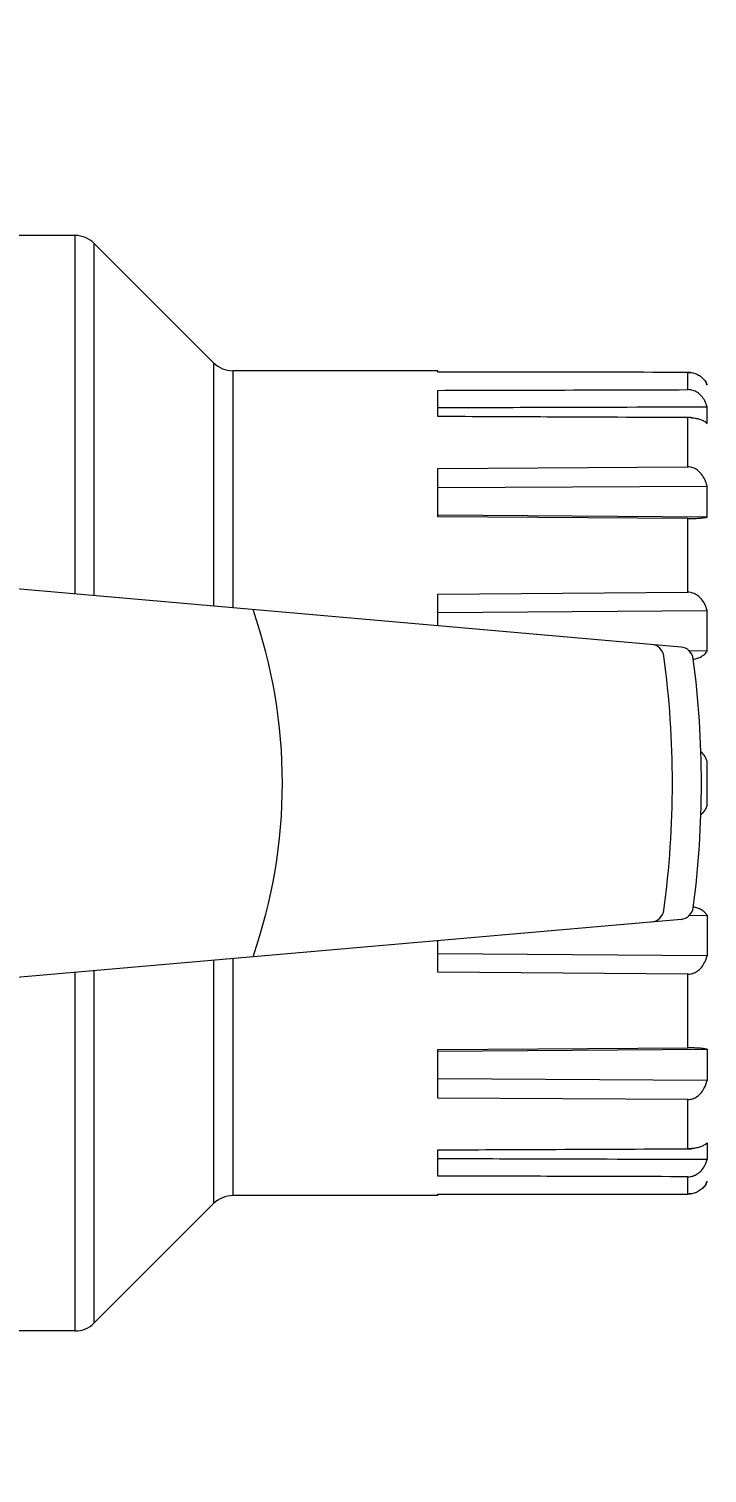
# Model space of a CAD drawing. Header units: millimetres. Extents: x 1573 to 2177, y 1587 to 1932.
# Drawn here: x 1936.4126 to 1936.4546, y 1917.9108 to 1918 of the extents above; entities that cross this region are included whole.
import ezdxf

# ---------------------------------------------------------------- set-up
doc = ezdxf.new("R2010")
doc.units = ezdxf.units.MM
doc.header["$LTSCALE"] = 0.03
doc.layers.add('Prumadas_T', color=2, linetype='Continuous')
doc.layers.add('TigreCad', color=2, linetype='Continuous', lineweight=13)
doc.styles.add('CELIO_COTA', font='technic_.ttf', dxfattribs={"width": 0.85})
doc.styles.add('ROMANS', font='romans.shx', dxfattribs={"height": 0.1})

# ---------------------------------------------------------------- blocks, each defined once
blk = doc.blocks.new('27958028s')
at = {"layer": 'TigreCad', "linetype": 'Continuous'}
for p, q in [((52.317, 22.574), (28.135, 22.574)), ((52.317, 22.574), (28.135, 22.574)), ((52.317, 7.798), (52.317, 22.574)), ((52.317, 7.798), (52.317, 22.574)), ((53.105, 7.729), (53.105, 22.247)), ((53.105, 7.729), (53.105, 22.247)), ((58.026, 17.327), (53.105, 22.247)), ((58.026, 17.327), (53.105, 22.247)), ((58.026, 17.327), (58.026, 7.298)), ((58.026, 17.327), (58.026, 7.298)), ((58.814, 17), (58.814, 7.229)), ((58.814, 17), (58.814, 7.229)), ((67.271, 17), (58.814, 17)), ((67.271, 17), (58.814, 17)), ((67.271, 16.941), (67.271, 17)), ((67.271, 16.941), (67.271, 17)), ((77.582, 16.22), (77.582, 16.933)), ((77.582, 16.22), (77.582, 16.933)), ((67.271, 15.112), (67.271, 16.192)), ((67.271, 15.112), (67.271, 16.192)), ((78.359, 16.443), (78.371, 16.443)), ((78.359, 16.443), (78.371, 16.443)), ((78.371, 16.418), (78.371, 16.443)), ((78.371, 16.418), (78.371, 16.443)), ((78.371, 14.822), (78.371, 15.514)), ((78.371, 14.822), (78.371, 15.514)), ((77.582, 13.037), (77.582, 15.069)), ((77.582, 13.037), (77.582, 15.069)), ((67.271, 12.977), (77.582, 13.037)), ((67.271, 12.977), (77.582, 13.037)), ((67.271, 10.982), (67.271, 12.977)), ((67.271, 10.982), (67.271, 12.977)), ((67.271, 12.184), (78.371, 12.249)), ((67.271, 12.184), (78.371, 12.249)), ((78.371, 10.969), (78.371, 12.249)), ((78.371, 10.969), (78.371, 12.249)), ((78.371, 10.969), (67.271, 11.041)), ((78.371, 10.969), (67.271, 11.041)), ((77.582, 10.91), (67.271, 10.982)), ((77.582, 10.91), (67.271, 10.982)), ((77.582, 7.869), (77.582, 10.91)), ((77.582, 7.869), (77.582, 10.91)), ((77.297, 5.612), (46.076, 8.344)), ((67.271, 7.787), (77.582, 7.869)), ((67.271, 7.787), (77.582, 7.869)), ((67.271, 6.49), (67.271, 7.787)), ((67.271, 6.49), (67.271, 7.787)), ((67.271, 7.032), (78.371, 7.119)), ((67.271, 7.032), (78.371, 7.119)), ((78.371, 5.446), (78.371, 7.119)), ((78.371, 5.446), (78.371, 7.119)), ((78.371, 5.446), (77.641, 5.452)), ((78.371, 5.446), (77.641, 5.452)), ((78.371, -0.905), (78.371, 0.905)), ((78.371, -0.905), (78.371, 0.905)), ((77.297, -5.612), (46.076, -8.344)), ((77.641, -5.452), (78.371, -5.446)), ((77.641, -5.452), (78.371, -5.446)), ((78.371, -5.446), (78.371, -7.119)), ((78.371, -5.446), (78.371, -7.119)), ((67.271, -7.787), (67.271, -6.49)), ((67.271, -7.787), (67.271, -6.49)), ((78.371, -7.119), (67.271, -7.032)), ((78.371, -7.119), (67.271, -7.032)), ((53.105, -22.247), (53.105, -7.729)), ((53.105, -22.247), (53.105, -7.729)), ((58.026, -7.298), (58.026, -17.327)), ((58.026, -7.298), (58.026, -17.327)), ((58.814, -7.229), (58.814, -17)), ((58.814, -7.229), (58.814, -17)), ((52.317, -22.574), (52.317, -7.798)), ((52.317, -22.574), (52.317, -7.798)), ((77.582, -7.869), (67.271, -7.787)), ((77.582, -7.869), (67.271, -7.787)), ((77.582, -10.91), (77.582, -7.869)), ((77.582, -10.91), (77.582, -7.869)), ((67.271, -10.982), (77.582, -10.91)), ((67.271, -10.982), (77.582, -10.91)), ((67.271, -11.041), (78.371, -10.969)), ((67.271, -11.041), (78.371, -10.969)), ((67.271, -12.977), (67.271, -10.982)), ((67.271, -12.977), (67.271, -10.982)), ((78.371, -10.969), (78.371, -12.249)), ((78.371, -10.969), (78.371, -12.249)), ((78.371, -12.249), (67.271, -12.184)), ((78.371, -12.249), (67.271, -12.184)), ((77.582, -13.037), (67.271, -12.977)), ((77.582, -13.037), (67.271, -12.977)), ((77.582, -15.069), (77.582, -13.037)), ((77.582, -15.069), (77.582, -13.037)), ((78.371, -14.822), (78.371, -15.514)), ((78.371, -14.822), (78.371, -15.514)), ((67.271, -16.192), (67.271, -15.112)), ((67.271, -16.192), (67.271, -15.112)), ((77.582, -16.933), (77.582, -16.22)), ((77.582, -16.933), (77.582, -16.22)), ((78.359, -16.443), (78.371, -16.443)), ((78.359, -16.443), (78.371, -16.443)), ((78.371, -16.443), (78.371, -16.418)), ((78.371, -16.443), (78.371, -16.418)), ((67.271, -17), (58.814, -17)), ((67.271, -17), (58.814, -17)), ((67.271, -17), (67.271, -16.941)), ((67.271, -17), (67.271, -16.941)), ((58.026, -17.327), (53.105, -22.247)), ((58.026, -17.327), (53.105, -22.247)), ((52.317, -22.574), (28.135, -22.574)), ((52.317, -22.574), (28.135, -22.574))]:
    blk.add_line(p, q, dxfattribs=at)
for centre, radius, start, end in [((52.317, 21.459), 1.115, 44.99999, 90), ((52.317, 21.459), 1.115, 44.99999, 90), ((58.814, 18.115), 1.115, 225, 270), ((58.814, 18.115), 1.115, 225, 270), ((77.581, 16.015), 0.919, 83.70554, 89.95141), ((77.673, 16.155), 0.746, 20.62136, 28.45602), ((77.574, 13.142), 1.927, 86.7953, 89.76807), ((77.575, 13.16), 1.909, 85.08766, 89.77986), ((39.123, 0), 21.738, 340.77862, 19.22138), ((76.039, 5.163), 0.557, 7.71527, 85.00019), ((77.248, 5.057), 0.557, 7.556, 84.99991), ((37.928, 0), 39.016, 0.00002, 7.7151), ((39.123, 0), 39.016, 359.99995, 7.55604), ((37.928, 0), 39.016, 352.2849, 359.99998), ((39.123, 0), 39.016, 352.44396, 0.00005), ((76.039, -5.163), 0.557, 275.00014, 352.28507), ((77.248, -5.057), 0.557, 275.00009, 352.444), ((77.575, -13.164), 1.905, 270.21541, 275.30999), ((77.673, -16.155), 0.746, 331.62605, 339.37934), ((58.814, -18.115), 1.115, 90, 135), ((58.814, -18.115), 1.115, 90, 135), ((77.581, -16.015), 0.918, 270.04911, 276.5969), ((52.317, -21.459), 1.115, 270, 315.00001), ((52.317, -21.459), 1.115, 270, 315.00001)]:
    blk.add_arc(centre, radius, start, end, dxfattribs=at)
for points, start_tangent, end_tangent in [([(77.582, 16.933), (71.783, 16.938), (67.271, 16.941)], (-1, 0.000799), (-1, 0.00075)), ([(77.582, 16.933), (71.783, 16.938), (67.271, 16.941)], (-1, 0.000799), (-1, 0.00075)), ([(77.582, 16.933), (77.781, 16.911), (77.97, 16.846), (78.138, 16.739), (78.274, 16.596), (78.328, 16.51)], (1, -0.000799), (0.476206, -0.879334)), ([(77.682, 16.928), (77.781, 16.911), (77.97, 16.846), (78.138, 16.739), (78.274, 16.596), (78.371, 16.418)], (0.993972, -0.109637), (0.351807, -0.936072)), ([(67.271, 16.192), (71.783, 16.204), (77.582, 16.22)], (0.999996, 0.002752), (0.999996, 0.002706)), ([(67.271, 16.192), (71.783, 16.204), (77.582, 16.22)], (0.999996, 0.002752), (0.999996, 0.002706)), ([(78.371, 15.514), (78.276, 15.756), (78.138, 15.956), (77.971, 16.101), (77.784, 16.19), (77.582, 16.22)], (-0.264123, 0.964489), (-0.999996, -0.002706)), ([(78.371, 15.514), (78.276, 15.756), (78.138, 15.956), (77.971, 16.101), (77.784, 16.19), (77.582, 16.22)], (-0.264123, 0.964489), (-0.999996, -0.002706)), ([(67.271, 15.482), (71.788, 15.495), (78.371, 15.514)], (0.999996, 0.002943), (0.999996, 0.002895)), ([(67.271, 15.482), (71.788, 15.495), (78.371, 15.514)], (0.999996, 0.002943), (0.999996, 0.002895)), ([(77.582, 15.069), (71.783, 15.093), (67.271, 15.112)], (-0.999991, 0.004183), (-0.999991, 0.004138)), ([(77.582, 15.069), (71.783, 15.093), (67.271, 15.112)], (-0.999991, 0.004183), (-0.999991, 0.004138)), ([(77.682, 15.066), (77.781, 15.058), (77.97, 15.026), (78.138, 14.975), (78.274, 14.906), (78.371, 14.822)], (0.998428, -0.056043), (0.620217, -0.78443)), ([(77.738, 15.062), (77.781, 15.058), (77.97, 15.026), (78.138, 14.975), (78.274, 14.906), (78.328, 14.866)], (0.996296, -0.085991), (0.750998, -0.660304)), ([(78.328, 14.866), (78.371, 14.822)], (0.750998, -0.660304), (0.620217, -0.78443)), ([(78.371, 12.249), (78.276, 12.519), (78.143, 12.737), (77.978, 12.899), (77.789, 13.002), (77.582, 13.037)], (-0.237687, 0.971342), (-0.999983, -0.005799)), ([(78.371, 12.249), (78.276, 12.519), (78.143, 12.737), (77.978, 12.899), (77.789, 13.002), (77.582, 13.037)], (-0.237687, 0.971342), (-0.999983, -0.005799)), ([(77.582, 10.91), (77.781, 10.912), (77.97, 10.919), (78.138, 10.931), (78.274, 10.947), (78.371, 10.969)], (0.999976, -0.00693), (0.951378, 0.308025)), ([(77.582, 10.91), (77.781, 10.912), (77.97, 10.919), (78.138, 10.931), (78.274, 10.947), (78.371, 10.969)], (0.999976, -0.00693), (0.951378, 0.308025)), ([(78.371, 7.119), (78.276, 7.377), (78.143, 7.584), (77.978, 7.739), (77.789, 7.836), (77.582, 7.869)], (-0.248407, 0.968656), (-0.999968, -0.00801)), ([(78.371, 7.119), (78.276, 7.377), (78.143, 7.584), (77.978, 7.739), (77.789, 7.836), (77.582, 7.869)], (-0.248407, 0.968656), (-0.999968, -0.00801)), ([(77.582, -7.869), (77.781, -7.839), (77.97, -7.745), (78.138, -7.59), (78.274, -7.38), (78.371, -7.119)], (0.999968, -0.00801), (0.248407, 0.968656)), ([(77.582, -7.869), (77.781, -7.839), (77.97, -7.745), (78.138, -7.59), (78.274, -7.38), (78.371, -7.119)], (0.999968, -0.00801), (0.248407, 0.968656)), ([(78.371, -10.969), (78.276, -10.948), (78.143, -10.931), (77.978, -10.919), (77.789, -10.912), (77.582, -10.91)], (-0.951378, 0.308025), (-0.999976, -0.00693)), ([(78.371, -10.969), (78.276, -10.948), (78.143, -10.931), (77.978, -10.919), (77.789, -10.912), (77.582, -10.91)], (-0.951378, 0.308025), (-0.999976, -0.00693)), ([(77.582, -13.037), (77.781, -13.005), (77.97, -12.905), (78.138, -12.743), (78.274, -12.522), (78.371, -12.249)], (0.999983, -0.005799), (0.237687, 0.971342)), ([(77.582, -13.037), (77.781, -13.005), (77.97, -12.905), (78.138, -12.743), (78.274, -12.522), (78.371, -12.249)], (0.999983, -0.005799), (0.237687, 0.971342)), ([(78.329, -14.865), (78.276, -14.905), (78.143, -14.973), (77.978, -15.024), (77.789, -15.057), (77.582, -15.069)], (-0.749909, -0.66154), (-0.999991, -0.004183)), ([(78.371, -14.822), (78.276, -14.905)], (-0.620217, -0.78443), (-0.83508, -0.550129)), ([(78.371, -14.822), (78.329, -14.865)], (-0.620217, -0.78443), (-0.749909, -0.66154)), ([(67.271, -15.112), (71.783, -15.093), (77.582, -15.069)], (0.999991, 0.004138), (0.999991, 0.004183)), ([(67.271, -15.112), (71.783, -15.093), (77.582, -15.069)], (0.999991, 0.004138), (0.999991, 0.004183)), ([(78.276, -14.905), (78.143, -14.973), (77.978, -15.024), (77.789, -15.057), (77.751, -15.061)], (-0.83508, -0.550129), (-0.995667, -0.092991)), ([(78.371, -15.514), (71.788, -15.495), (67.271, -15.482)], (-0.999996, 0.002895), (-0.999996, 0.002943)), ([(78.371, -15.514), (71.788, -15.495), (67.271, -15.482)], (-0.999996, 0.002895), (-0.999996, 0.002943)), ([(77.582, -16.22), (77.781, -16.191), (77.968, -16.103), (78.137, -15.957), (78.275, -15.757), (78.371, -15.514)], (0.999996, -0.002706), (0.264123, 0.964489)), ([(77.582, -16.22), (77.781, -16.191), (77.968, -16.103), (78.137, -15.957), (78.275, -15.757), (78.371, -15.514)], (0.999996, -0.002706), (0.264123, 0.964489)), ([(77.582, -16.22), (71.783, -16.204), (67.271, -16.192)], (-0.999996, 0.002706), (-0.999996, 0.002752)), ([(77.582, -16.22), (71.783, -16.204), (67.271, -16.192)], (-0.999996, 0.002706), (-0.999996, 0.002752)), ([(78.329, -16.509), (78.276, -16.594), (78.143, -16.736), (77.978, -16.842), (77.789, -16.91), (77.582, -16.933)], (-0.474954, -0.880011), (-1, -0.000799)), ([(78.371, -16.418), (78.276, -16.594), (78.143, -16.736), (77.978, -16.842), (77.789, -16.91), (77.687, -16.927)], (-0.351807, -0.936072), (-0.993379, -0.114881)), ([(67.271, -16.941), (71.783, -16.938), (77.582, -16.933)], (1, 0.00075), (1, 0.000799)), ([(67.271, -16.941), (71.783, -16.938), (77.582, -16.933)], (1, 0.00075), (1, 0.000799))]:
    blk.add_spline(points, degree=3, dxfattribs=dict(at, start_tangent=start_tangent, end_tangent=end_tangent))
at = {"layer": 'TigreCad', "linetype": 'Continuous', "lineweight": 0}
for points, knots in [([(77.804, 5.108), (77.86, 5.117), (77.976, 5.145), (78.137, 5.214), (78.277, 5.314), (78.346, 5.4), (78.371, 5.446)], [0.398785, 0.398785, 0.398785, 0.398785, 0.706352, 1.034904, 1.3382, 1.61993, 1.61993, 1.61993, 1.61993]), ([(77.804, 5.108), (77.86, 5.117), (77.976, 5.145), (78.137, 5.214), (78.277, 5.314), (78.346, 5.4), (78.371, 5.446)], [0.398785, 0.398785, 0.398785, 0.398785, 0.706352, 1.034904, 1.3382, 1.61993, 1.61993, 1.61993, 1.61993]), ([(78.371, 0.905), (78.347, 0.977), (78.286, 1.112), (78.187, 1.236), (78.126, 1.292), (78.118, 1.3)], [0, 0, 0, 0, 0.4065678, 0.7883594, 0.848429, 0.848429, 0.848429, 0.848429]), ([(78.371, 0.905), (78.347, 0.977), (78.286, 1.112), (78.187, 1.236), (78.126, 1.292), (78.118, 1.3)], [0, 0, 0, 0, 0.4065677, 0.7883591, 0.848429, 0.848429, 0.848429, 0.848429]), ([(78.371, -0.905), (78.347, -0.977), (78.286, -1.112), (78.187, -1.236), (78.126, -1.292), (78.118, -1.3)], [0, 0, 0, 0, 0.4065677, 0.7883591, 0.848429, 0.848429, 0.848429, 0.848429]), ([(78.371, -5.446), (78.346, -5.401), (78.278, -5.315), (78.142, -5.217), (77.98, -5.146), (77.863, -5.118), (77.804, -5.108)], [0, 0, 0, 0, 0.278318, 0.576028, 0.89881, 1.221207, 1.221207, 1.221207, 1.221207]), ([(78.371, -5.446), (78.346, -5.401), (78.278, -5.315), (78.142, -5.217), (77.98, -5.146), (77.863, -5.118), (77.804, -5.108)], [0, 0, 0, 0, 0.278318, 0.576028, 0.89881, 1.221207, 1.221207, 1.221207, 1.221207])]:
    blk.add_open_spline(points, degree=3, knots=knots, dxfattribs=at)

msp = doc.modelspace()

# ---------------------------------------------------------------- block references
at = {"layer": 'TigreCad', "xscale": 0.00149994, "yscale": 0.00149994, "zscale": 0.00149994}
msp.add_blockref('27958028s', (1936.337002, 1917.953404), dxfattribs=at)

# ---------------------------------------------------------------- texts
at = {"layer": 'Prumadas_T', "style": 'CELIO_COTA', "width": 0.85}
msp.add_text('registro', height=0.1965521, rotation=0, dxfattribs=at).set_placement((1936.007283, 1918.020644))
at = {"layer": 'Prumadas_T', "style": 'ROMANS'}
msp.add_text('11/4"', height=0.149994, rotation=0, dxfattribs=at).set_placement((1935.982254, 1917.754661))

doc.saveas('drawing.dxf')
